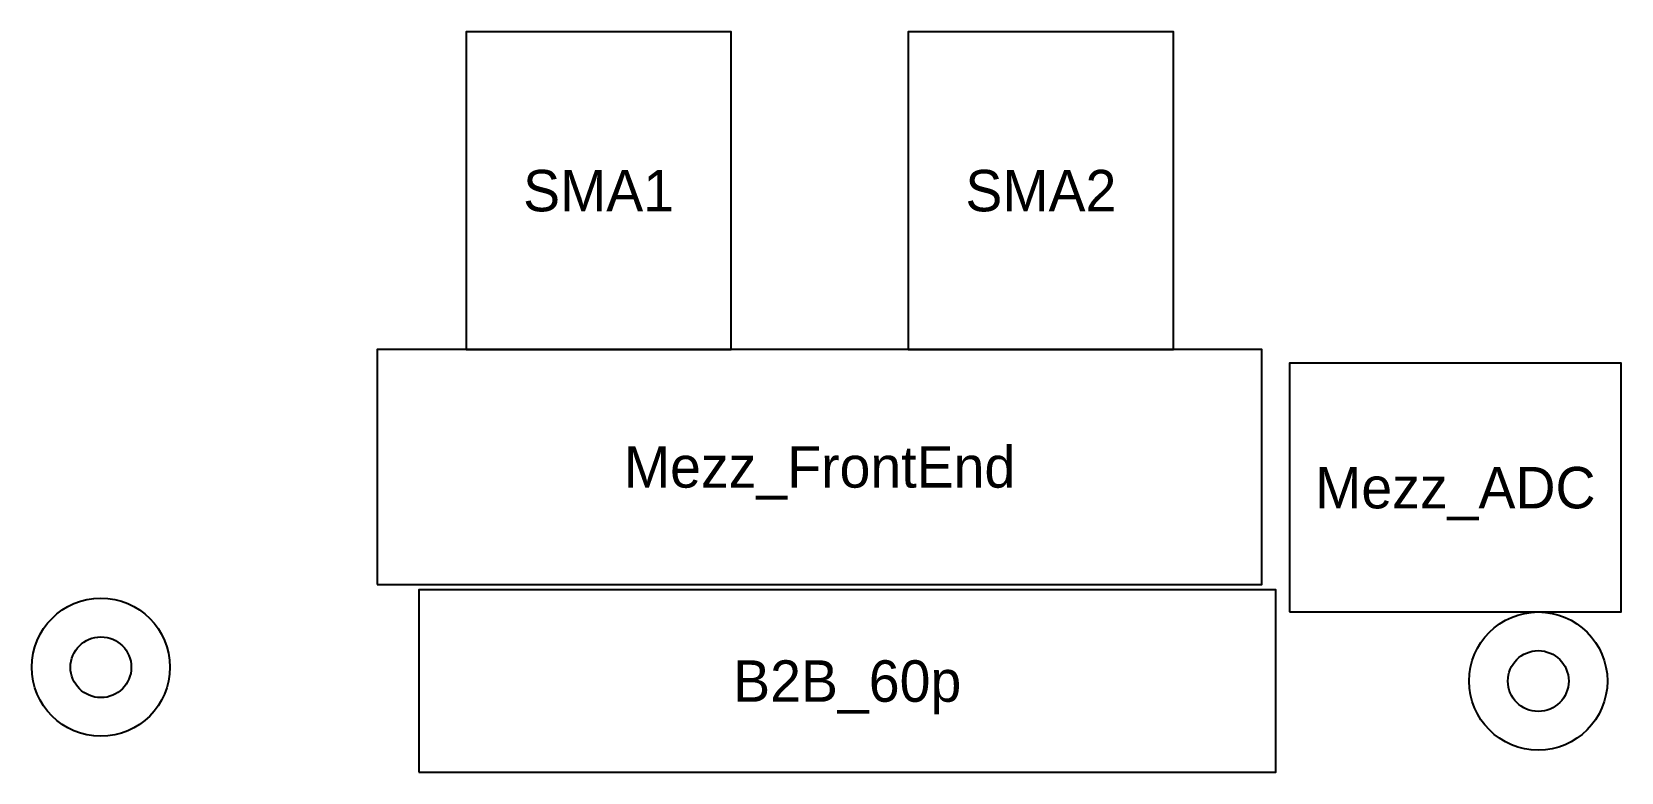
# Model space of a CAD drawing. Header units: millimetres. Extents: x -28.5 to 29, y 85.2 to 112.
import ezdxf
from ezdxf.enums import TextEntityAlignment as Align

# ---------------------------------------------------------------- set-up
doc = ezdxf.new("R2010")
doc.units = ezdxf.units.MM

msp = doc.modelspace()

# ---------------------------------------------------------------- linework, layer by layer
for points in [[(-12.79, 100.5), (-3.2, 100.5), (-3.2, 112), (-12.79, 112)], [(3.21, 100.5), (12.8, 100.5), (12.8, 112), (3.21, 112)], [(-16, 92), (16, 92), (16, 100.5), (-16, 100.5)], [(17, 91), (29, 91), (29, 100), (17, 100)], [(-14.5, 85.2), (16.5, 85.2), (16.5, 91.8), (-14.5, 91.8)]]:
    msp.add_lwpolyline(points, close=True)
for centre, radius in [((-26, 89), 2.5), ((26, 88.5), 2.5), ((-26, 89), 1.1), ((26, 88.5), 1.1)]:
    msp.add_circle(centre, radius)

# ---------------------------------------------------------------- texts
for s, p in [('SMA1', (-7.995, 106.25)), ('SMA2', (8.005, 106.25)), ('Mezz_FrontEnd', (0, 96.25)), ('Mezz_ADC', (23, 95.5)), ('B2B_60p', (1, 88.5))]:
    msp.add_text(s, height=1.5).set_placement(p, align=Align.MIDDLE_CENTER)

doc.saveas('drawing.dxf')
